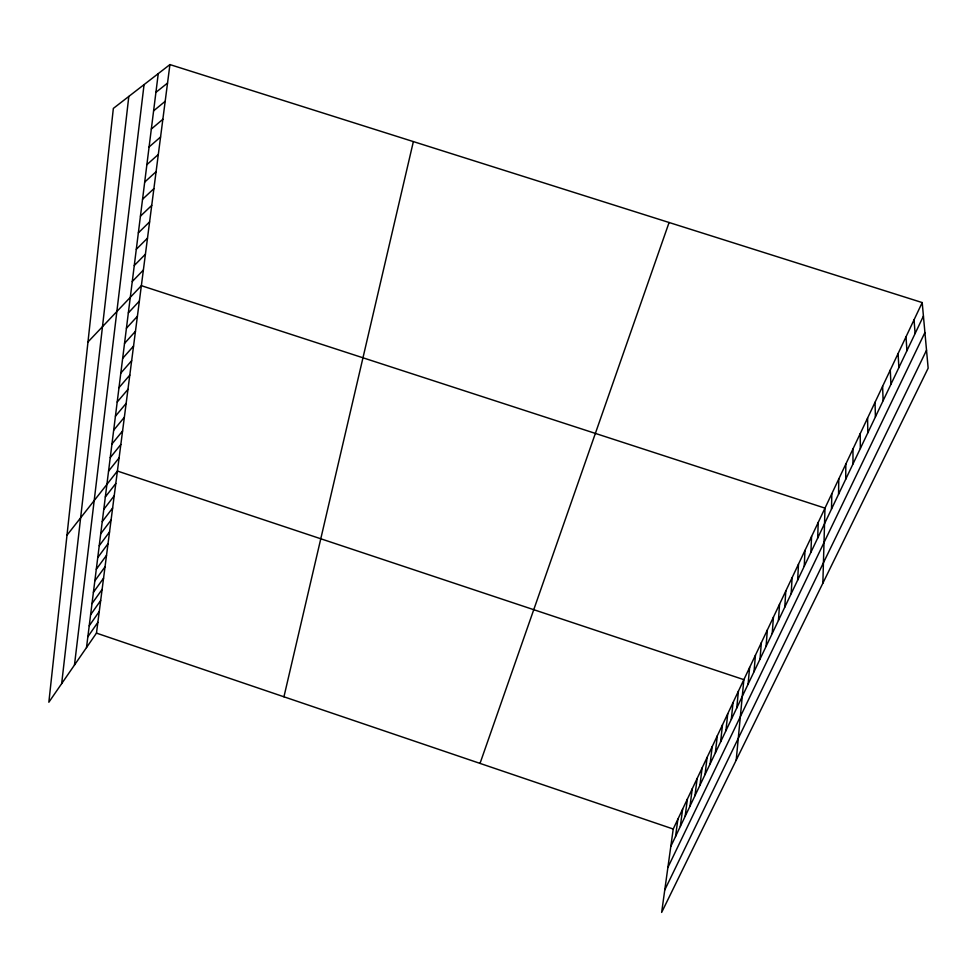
<?xml version="1.0" encoding="UTF-8"?>
<svg xmlns="http://www.w3.org/2000/svg" width="977" height="977" viewBox="0 0 977 977"><rect width="100%" height="100%" fill="white"/><g stroke="black" fill="none" stroke-linecap="round" stroke-linejoin="round"><path stroke-width="1.47" d="M845.716 479.206L845.826 464.063M838.559 494.24L838.779 478.95M831.5 509.054L831.83 493.641M822.854 583.22L824.979 508.125L141.36 285.675L87.979 341.962M817.676 538.071L818.225 522.414M810.91 552.274L811.557 536.507M804.242 566.281L804.987 550.405M797.659 580.094L798.502 564.12M791.175 593.723L792.103 577.639M784.775 607.169L785.801 590.987M778.449 620.432L779.561 604.152M772.221 633.511L773.418 617.159M766.078 646.42L767.348 629.982M760.008 659.157L761.364 642.646M754.012 671.736L755.453 655.14M748.101 684.144L749.615 667.474M736.206 760.167L743.863 679.65L117.399 471.048L66.998 535.188M736.756 707.971L738.417 691.166M731.309 719.402L733.043 702.536M725.935 730.698L727.731 713.772M720.623 741.848L722.479 724.873M715.372 752.876L717.289 735.84M61.673 683.607L128.805 96.442M710.181 763.77L712.16 746.672M74.472 665.032L144.059 84.62M705.052 774.529L707.092 757.395M699.984 785.166L702.084 767.983M86.501 647.568L158.262 73.605M694.977 795.669L697.138 778.449M690.031 806.062L692.241 788.793M169.925 64.58L113.344 108.41L48.85 702.231L96.467 633.12L169.925 64.58L922.203 302.577L928.15 368.182L661.649 912.42L673.226 829.021L922.203 302.577M685.146 816.332L687.405 799.015M680.31 826.481L682.63 809.127M675.534 836.52L677.891 819.129M283.941 696.796L413.369 141.592M480.025 763.391L669.086 222.5M670.808 846.436L923.424 316.072M667.877 867.503L924.914 332.534M664.775 889.925L926.526 350.23M87.857 636.76L97.847 622.373M89.225 625.83L99.251 611.504M90.605 614.777L100.668 600.525M92.009 603.603L102.109 589.412M93.413 592.294L103.562 578.176M94.842 580.863L105.027 566.819M96.296 569.286L106.517 555.327M97.761 557.586L108.02 543.7M99.239 545.752L109.534 531.94M100.729 533.772L111.073 520.045M102.255 521.645L112.624 508.003M103.782 509.383L114.199 495.827M105.333 496.963L115.787 483.517M108.569 471.109L119.109 457.859M110.254 457.639L120.83 444.498M111.952 444.01L122.577 430.979M113.686 430.198L124.348 417.277M115.433 416.202L126.143 403.403M117.203 402.023L127.963 389.359M118.999 387.661L129.794 375.119M120.818 373.104L131.663 360.696M122.662 358.351L133.544 346.09M124.531 343.403L135.461 331.288M126.424 328.26L137.403 316.279M128.353 312.896L139.369 301.075M132.261 281.547L143.375 270.055M134.264 265.549L145.414 254.215M136.291 249.318L147.49 238.168M138.355 232.868L149.591 221.889M140.444 216.173L151.728 205.39M142.557 199.247L153.89 188.659M144.706 182.076L156.088 171.683M146.88 164.661L158.311 154.476M149.09 146.977L160.558 137.012M151.337 129.037L162.854 119.292M153.609 110.841L165.174 101.327M155.917 92.363L167.531 83.082M96.467 633.12L673.226 829.021M914.045 319.821L915.107 333.511M906.009 336.821L906.925 350.694M898.095 353.552L898.877 367.608M890.291 370.039L890.939 384.279M882.61 386.281L883.123 400.692M875.038 402.292L875.416 416.861M867.576 418.071L867.82 432.787M860.224 433.617L860.346 448.492M852.97 448.944L852.982 463.965"/></g></svg>
